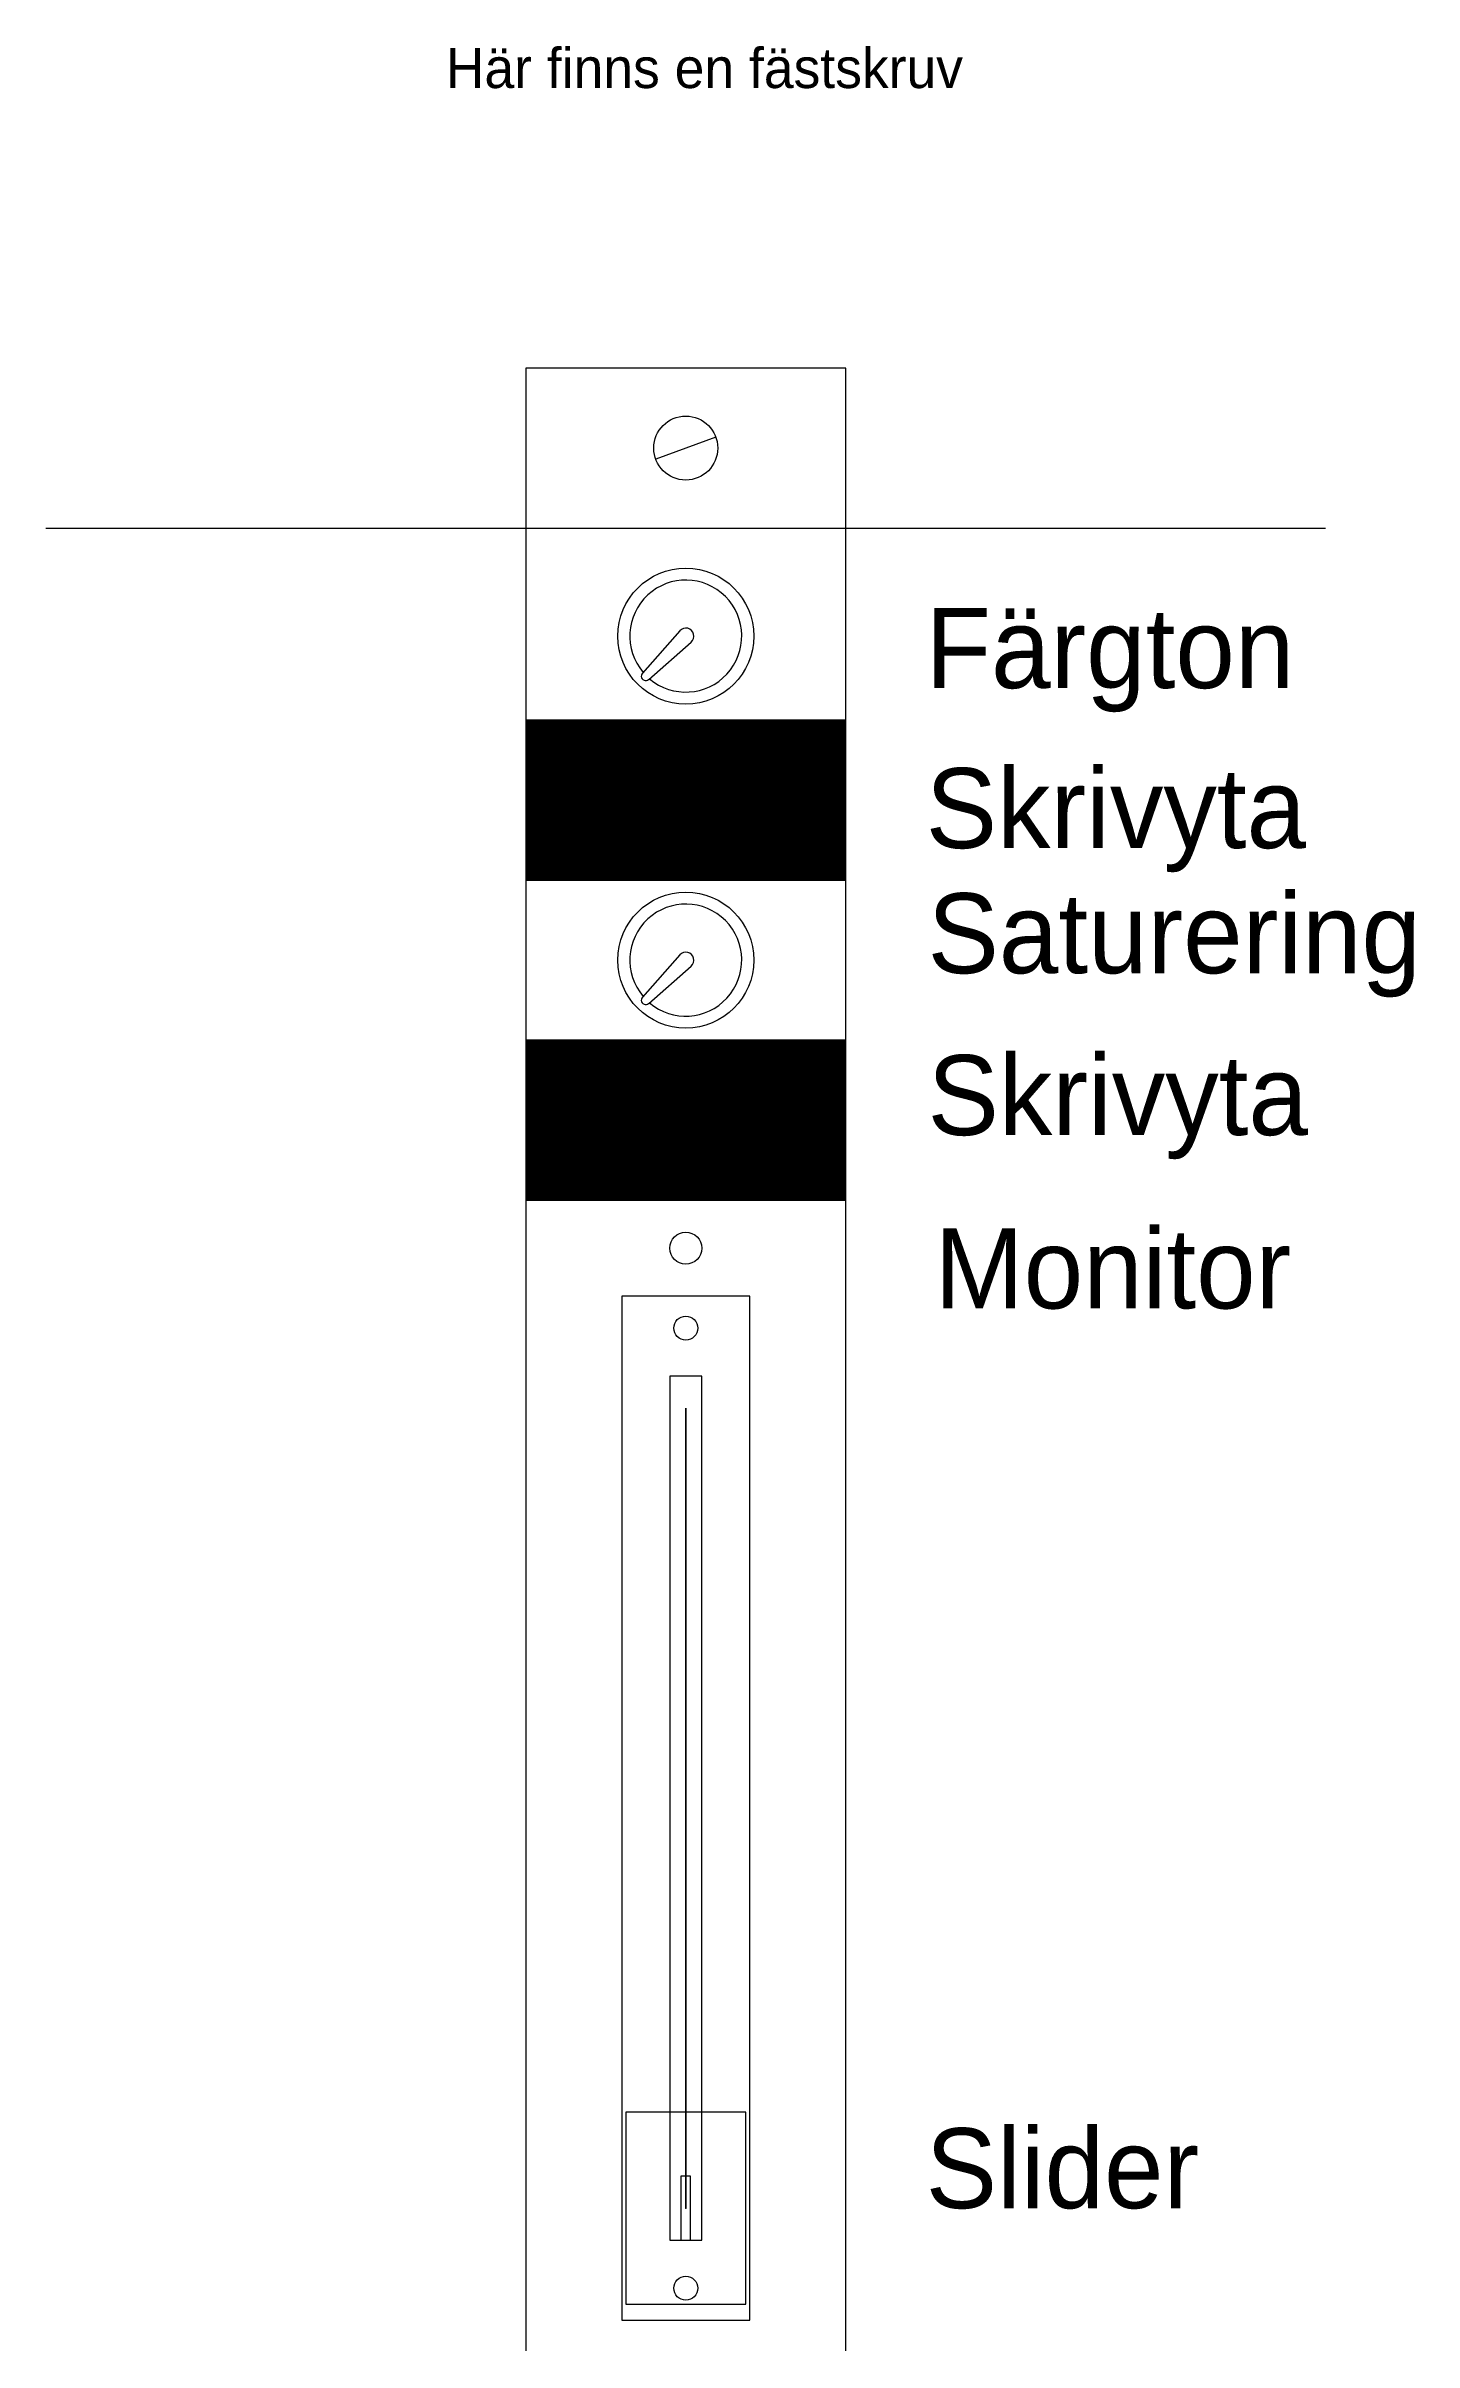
# Model space of a CAD drawing. Header units: millimetres. Extents: x -80 to 198, y -165 to 270.
# Drawn here: x -80 to 91.1, y -16.7 to 270.3 of the extents above; entities that cross this region are included whole.
import ezdxf

# ---------------------------------------------------------------- set-up
doc = ezdxf.new("R2010")
doc.units = ezdxf.units.MM
doc.layers.get('0').update_dxf_attribs({"lineweight": 25, "true_color": 0xffffff})
doc.styles.add('textstyle0', font='')
doc.styles.add('textstyle1', font='')
doc.styles.add('textstyle2', font='')
doc.styles.add('textstyle3', font='')
doc.styles.add('textstyle6', font='')
doc.styles.add('textstyle7', font='')
doc.styles.add('textstyle9', font='')
doc.styles.get('textstyle0').set_extended_font_data('Bitstream Vera Sans')
doc.styles.get('textstyle1').set_extended_font_data('Bitstream Vera Sans')
doc.styles.get('textstyle2').set_extended_font_data('Bitstream Vera Sans')
doc.styles.get('textstyle3').set_extended_font_data('Bitstream Vera Sans')
doc.styles.get('textstyle6').set_extended_font_data('Bitstream Vera Sans')
doc.styles.get('textstyle7').set_extended_font_data('Bitstream Vera Sans')
doc.styles.get('textstyle9').set_extended_font_data('Bitstream Vera Sans')

# ---------------------------------------------------------------- blocks, each defined once
blk = doc.blocks.new('slider')
for p, q in [((127.27, -8.21), (-0.73, -8.21)), ((-0.73, -8.21), (-0.73, -24.21)), ((127.27, -24.21), (127.27, -8.21)), ((117.27, -14.21), (9.27, -14.21)), ((9.27, -14.21), (9.27, -18.21)), ((117.27, -18.21), (117.27, -14.21)), ((17.27, -15.61), (9.27, -15.61)), ((9.27, -15.61), (9.27, -16.81)), ((9.27, -16.81), (17.27, -16.81)), ((13.27, -16.21), (113.27, -16.21)), ((113.27, -16.21), (13.27, -16.21)), ((13.27, -16.21), (13.27, -16.21)), ((17.27, -16.81), (17.27, -15.61)), ((113.27, -16.21), (113.27, -16.21)), ((9.27, -18.21), (117.27, -18.21)), ((-0.73, -24.21), (127.27, -24.21))]:
    blk.add_line(p, q)
for centre in [(3.27, -16.21), (123.27, -16.21)]:
    blk.add_circle(centre, 1.5)
blk.add_point((13.27, -16.21))
blk = doc.blocks.new('slider_knob')
for p, q in [((14, 1.5), (-10, 1.5)), ((-10, 1.5), (-10, -13.5)), ((14, -13.5), (14, 1.5)), ((6, -5.4), (-2, -5.4)), ((-2, -5.4), (-2, -6.6)), ((6, -6.6), (6, -5.4)), ((-2, -6.6), (6, -6.6)), ((-10, -13.5), (14, -13.5))]:
    blk.add_line(p, q)
blk.add_point((2, -6))
blk = doc.blocks.new('potentiometerhatt')
for p, q in [((-14.75, 7.66), (-19.42, 2.37)), ((-18.63, 1.58), (-13.34, 6.25))]:
    blk.add_line(p, q)
blk.add_circle((-14, 7), 8.5)
for centre, radius, start, end in [((-14, 7), 7, 229.6432, 220.3568), ((-14, 7), 1, 311.43, 138.57), ((-19, 2), 0.56, 138.57, 324.5503)]:
    blk.add_arc(centre, radius, start, end)
blk = doc.blocks.new('monitor')
blk.add_circle((-16.16, 6.42), 2)
blk = doc.blocks.new('skrivruta')
h = blk.add_hatch()
h.set_pattern_fill('ZIGZAG', color=256, style=0)
h.set_pattern_definition([(45, (0, 0), (-0.08838835, 0.08838835), [])])
h.paths.add_polyline_path([(-52.28, 15.38), (-12.28, 15.38), (-12.28, 35.38), (-52.28, 35.38)])
for p, q in [((-12.28, 35.38), (-52.28, 35.38)), ((-52.28, 35.38), (-52.28, 15.38)), ((-12.28, 15.38), (-12.28, 35.38)), ((-52.28, 15.38), (-12.28, 15.38))]:
    blk.add_line(p, q)

msp = doc.modelspace()

# ---------------------------------------------------------------- linework, layer by layer
for p, q in [((20, 230), (-20, 230)), ((-20, 230), (-20, -45)), ((20, -45), (20, 230)), ((3.76, 221.38), (-3.75, 218.61)), ((-80, 210), (80, 210))]:
    msp.add_line(p, q)
msp.add_circle((0, 220), 4)

# ---------------------------------------------------------------- block references
for name, p in [('potentiometerhatt', (14, 189.5)), ('skrivruta', (32.28, 150.62)), ('potentiometerhatt', (14, 149)), ('skrivruta', (32.28, 110.62)), ('monitor', (16.16, 113.58))]:
    msp.add_blockref(name, p)
at = {"rotation": 90}
for name, p in [('slider', (-16.21, -13.27)), ('slider_knob', (-6, -2))]:
    msp.add_blockref(name, p, dxfattribs=at)

# ---------------------------------------------------------------- texts
at = {"char_height": 1, "attachment_point": 1}
for s, insert, style in [('\\H5;Här finns en fästskruv', (-30, 270), 'textstyle9'), ('\\H10;Färgton', (30, 200), 'textstyle3'), ('\\H10;Skrivyta', (30, 180), 'textstyle7'), ('\\H10;Saturering', (30.23, 164.36), 'textstyle2'), ('\\H10;Skrivyta', (30.23, 144.13), 'textstyle6'), ('\\H10;Monitor', (31.11, 122.46), 'textstyle1'), ('\\H10;Slider', (30, 10), 'textstyle0')]:
    msp.add_mtext(s, dxfattribs=dict(at, insert=insert, style=style))

doc.saveas('drawing.dxf')
